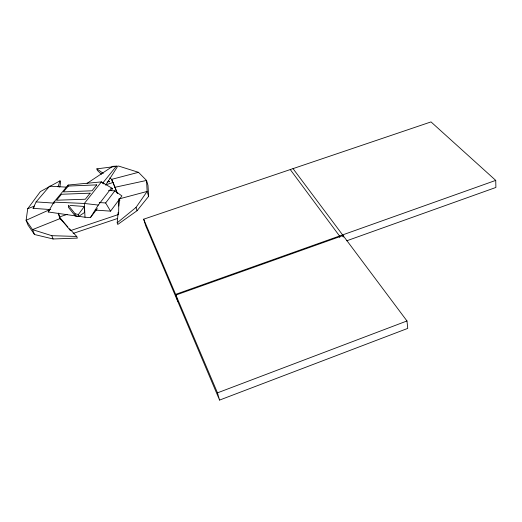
<?xml version="1.0" encoding="UTF-8"?>
<svg xmlns="http://www.w3.org/2000/svg" width="522" height="522" viewBox="0 0 522 522"><rect width="100%" height="100%" fill="white"/><g stroke="black" fill="none" stroke-linecap="round" stroke-linejoin="round"><path stroke-width="0.78" d="M118.866 198.765L118.618 214.457L70.418 230.646L59.43 216.956L58.347 213.1M116.217 166.381L118.638 166.068L138.493 172.319L146.538 180.449L147.987 185.323L148.62 196.357L137.051 210.731L117.75 224.46L117.202 222.803L118.161 212.421M118.755 206.033L119.421 198.843L147.145 191.43L146.538 180.449L114.951 187.287L111.675 179.346L109.744 177.976M68.01 186.374L68.16 185.042L101.405 181.891L112.648 188.605L111.166 190.543M59.762 187.163L60.598 182.413L60.023 180.847L40.383 191.587L27.725 208.728L26.1 220.304L28.057 225.139L34.478 234.508L53.087 238.972L77.341 238.11L76.734 236.453L69.504 228.721M58.04 186.876L60.023 180.847M50.719 209.576L33.082 208.343L36.109 201.903L49.629 186.152L66.718 187.163M97.327 208.598L90.404 217.622L84.995 217.23L48.187 211.978L53.923 202.125L68.16 185.042M90.404 217.622L98.299 205.068L111.303 188.168M105.692 185.173L117.137 167.197L116.419 166.133L112.674 166.335L87.076 183.352M117.202 222.803L136.02 207.423L147.145 191.43L148.62 196.357M75.142 215.88L75.103 213.811L68.375 205.283L68.415 207.286L75.142 215.88L78.43 216.565L78.398 214.49L84.336 206.484L69.974 205.407M95.161 210.079L110.573 211.142L121.92 195.926L114.847 190.85L108.537 190.478M99.239 202.543L105.633 202.96L114.847 190.85M116.419 166.133L103.023 182.733L103.924 183.972M48.187 211.978L49.218 210.731M33.082 208.343L34.113 207.136M78.43 216.565L84.433 212.545L84.336 206.484M49.838 209.59L26.1 220.304L32.514 229.621L34.478 234.508M67.834 226.933L60.05 218.601L32.514 229.621L51.815 235.69L76.734 236.453M27.725 208.728L34.374 206.092M219.573 400.087L407.754 328.39L406.977 320.965L343.052 235.5L175.907 295.041L217.478 392.851L219.573 400.087L177.982 301.925L175.62 294.369L143.674 219.188L431.015 121.913L495.73 180.39L495.9 187.457L346.719 240.799M217.478 392.851L406.977 320.965M175.62 294.369L495.73 180.39M73.165 233.425L117.411 218.529M67.155 214.392L59.43 216.956L60.271 219.188M106.083 184.755L113.033 182.465L117.424 193.512M107.075 182.139L109.398 181.375M138.493 172.319L111.675 179.346L112.608 182.204M101.483 174.27L97.392 170.433L96.87 168.86L114.605 166.583M53.923 202.125L84.362 203.456L98.299 205.068M111.153 188.52L112.648 188.605M36.109 201.903L54.392 203.13M75.103 213.811L78.398 214.49M96.87 168.86L103.31 173.421M108.504 180.847L109.672 181.943M103.036 183.64L101.405 181.891L84.362 203.456L84.995 217.23M293.025 168.626L342.608 234.913L342.843 236.466M290.265 169.559L339.535 236.003L339.77 237.556M112.158 181.232L113.033 182.465M105.633 202.96L110.573 211.142M177.695 301.246L145.677 225.674L143.674 219.188M51.815 235.69L53.087 238.972M114.951 187.287L117.189 193.068M119.421 198.843L119.89 200.304M136.02 207.423L137.051 210.731M58.503 213.341L60.05 218.601M343.052 235.5L343.28 237.053M90.136 193.186L85.334 199.234L56.513 200.22L61.479 194.256L90.136 193.186M96.727 184.879L92.035 190.791L63.443 191.9L68.291 186.067L96.727 184.879"/></g></svg>
